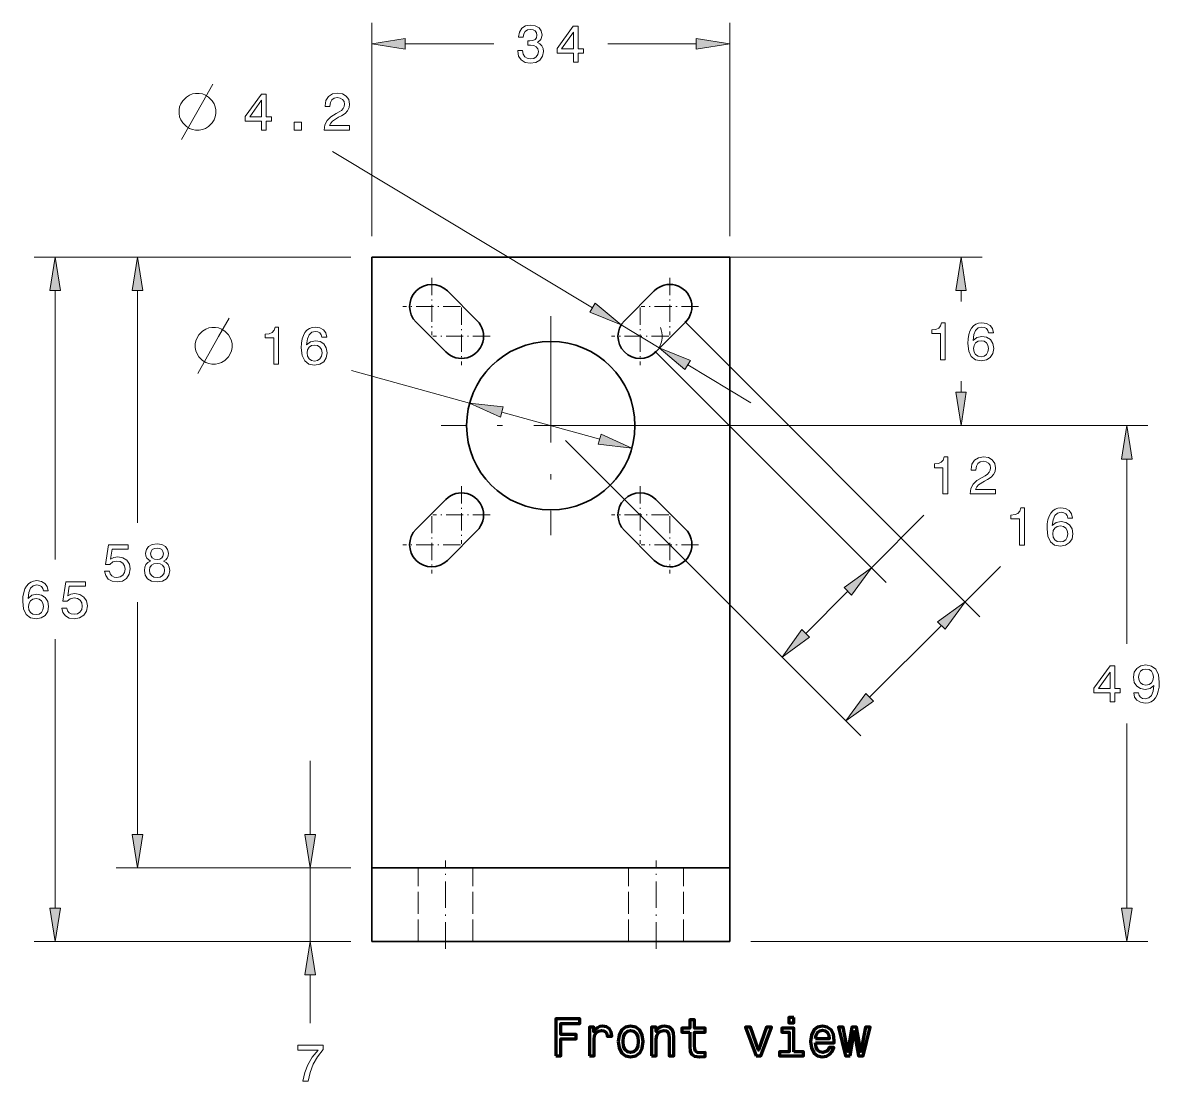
# Model space of a CAD drawing. Extents: x 25 to 272, y 17 to 199.
# Drawn here: x 25.1 to 133.1, y 98.1 to 198.6 of the extents above; entities that cross this region are included whole.
import ezdxf

# ---------------------------------------------------------------- set-up
doc = ezdxf.new("R2010")
doc.units = 0
doc.linetypes.add('DASHDOT', pattern=[18.5, 12, -3, 0.5, -3])
doc.linetypes.add('DASHED', pattern=[15, 12, -3])

msp = doc.modelspace()

# ---------------------------------------------------------------- linework, layer by layer
at = {"color": 7, "lineweight": 13}
for p, q in [((58.258575, 178.354004), (58.258575, 198.629684)), ((92.258575, 178.354004), (92.258575, 198.629684)), ((54.511436, 186.388901), (79.221252, 171.554413)), ((56.258575, 176.354004), (26.173084, 176.354004)), ((56.258575, 176.354004), (33.97839, 176.354004)), ((60.258575, 176.354004), (116.237762, 176.354004)), ((28.173084, 147.636002), (28.173084, 173.178986)), ((35.97839, 151.136002), (35.97839, 173.178986)), ((87.986496, 170.253494), (116.033875, 142.206116)), ((85.158073, 167.425079), (107.137253, 145.445892)), ((77.258575, 160.354004), (131.991974, 160.354004)), ((77.758575, 160.354004), (116.237762, 160.354004)), ((76.672791, 158.939789), (98.65197, 136.960602)), ((76.672791, 158.939789), (104.720161, 130.89241)), ((35.97839, 121.529022), (35.97839, 143.572006)), ((28.173084, 114.529022), (28.173084, 140.072006)), ((56.258575, 118.354004), (33.97839, 118.354004)), ((56.258575, 111.354004), (26.173084, 111.354004)), ((94.258575, 111.354004), (131.991974, 111.354004))]:
    msp.add_line(p, q, dxfattribs=at)
at = {"color": 7, "lineweight": 13, "ltscale": 0.210174}
for p, q in [((61.433598, 196.629684), (69.840553, 196.629684)), ((80.676598, 196.629684), (89.083549, 196.629684))]:
    msp.add_line(p, q, dxfattribs=at)
at = {"color": 7, "lineweight": 35}
for p, q in [((58.258575, 176.354004), (58.258575, 118.354004)), ((58.258575, 176.354004), (92.258575, 176.354004)), ((92.258575, 118.354004), (92.258575, 176.354004)), ((92.258575, 118.354004), (58.258575, 118.354004)), ((58.258575, 111.354004), (92.258575, 111.354004))]:
    msp.add_line(p, q, dxfattribs=at)
at = {"color": 7, "linetype": 'DASHDOT', "lineweight": 13, "ltscale": 0.1365}
for p, q in [((63.944866, 174.397705), (63.944866, 168.937714)), ((86.572281, 174.397705), (86.572281, 168.937714)), ((66.674866, 171.667709), (61.214867, 171.667709)), ((66.773293, 171.56929), (66.773293, 166.109283)), ((83.743858, 171.56929), (83.743858, 166.109283)), ((89.302284, 171.667709), (83.842285, 171.667709)), ((69.503296, 168.839279), (64.043297, 168.839279)), ((86.473854, 168.839279), (81.013855, 168.839279)), ((66.773293, 154.598724), (66.773293, 149.138718)), ((83.743858, 154.598724), (83.743858, 149.138718)), ((63.944866, 151.770294), (63.944866, 146.310303)), ((69.503296, 151.868729), (64.043297, 151.868729)), ((86.473854, 151.868729), (81.013855, 151.868729)), ((86.572281, 151.770294), (86.572281, 146.310303)), ((66.674866, 149.040298), (61.214867, 149.040298)), ((89.302284, 149.040298), (83.842285, 149.040298))]:
    msp.add_line(p, q, dxfattribs=at)
at = {"color": 7, "lineweight": 35, "ltscale": 0.1}
for p, q in [((68.258217, 170.324203), (65.429794, 173.152634)), ((82.258934, 170.324203), (85.087357, 173.152634)), ((62.459942, 170.182785), (65.288368, 167.354355)), ((88.057205, 170.182785), (85.228783, 167.354355)), ((62.459942, 150.525223), (65.288368, 153.353653)), ((88.057205, 150.525223), (85.228783, 153.353653)), ((68.258217, 150.383804), (65.429794, 147.555374)), ((82.258934, 150.383804), (85.087357, 147.555374))]:
    msp.add_line(p, q, dxfattribs=at)
at = {"color": 7, "lineweight": 13, "ltscale": 0.026075}
for p, q in [((114.237762, 172.136002), (114.237762, 173.178986)), ((114.237762, 163.529022), (114.237762, 164.572006))]:
    msp.add_line(p, q, dxfattribs=at)
at = {"color": 7, "linetype": 'DASHDOT', "lineweight": 13}
for p, q in [((75.258575, 170.753998), (75.258575, 149.95401)), ((85.658577, 160.354004), (64.858574, 160.354004))]:
    msp.add_line(p, q, dxfattribs=at)
at = {"color": 7, "lineweight": 13, "ltscale": 0.105}
msp.add_line((81.943398, 169.920181), (85.544319, 167.758377), dxfattribs=at)
at = {"color": 7, "lineweight": 13, "ltscale": 0.291304}
msp.add_line((56.32058, 165.603729), (67.549294, 162.491058), dxfattribs=at)
at = {"color": 7, "lineweight": 13, "ltscale": 0.174624}
msp.add_line((88.266457, 166.124146), (94.255112, 162.528885), dxfattribs=at)
at = {"color": 7, "lineweight": 13, "ltscale": 0.241249}
for p, q in [((70.60894, 161.642914), (79.908211, 159.065094)), ((105.551033, 134.551712), (112.37458, 141.375259))]:
    msp.add_line(p, q, dxfattribs=at)
at = {"color": 7, "lineweight": 13, "ltscale": 0.438575}
for p, q in [((129.991974, 139.636002), (129.991974, 157.178986)), ((129.991974, 114.529022), (129.991974, 132.072006))]:
    msp.add_line(p, q, dxfattribs=at)
at = {"color": 7, "lineweight": 13, "ltscale": 0.175901}
msp.add_line((105.723038, 146.860107), (110.698257, 151.835327), dxfattribs=at)
at = {"color": 7, "lineweight": 13, "ltscale": 0.118752}
msp.add_line((114.619659, 143.620331), (117.978455, 146.979141), dxfattribs=at)
at = {"color": 7, "lineweight": 13, "ltscale": 0.141249}
msp.add_line((99.482841, 140.619904), (103.477959, 144.615021), dxfattribs=at)
at = {"color": 7, "lineweight": 13, "ltscale": 0.174625}
msp.add_line((52.40601, 121.529022), (52.40601, 128.514008), dxfattribs=at)
at = {"color": 7, "linetype": 'DASHDOT', "lineweight": 13, "ltscale": 0.21}
for p, q in [((65.258575, 110.654007), (65.258575, 119.054001)), ((85.258575, 110.654007), (85.258575, 119.054001))]:
    msp.add_line(p, q, dxfattribs=at)
at = {"color": 7, "lineweight": 13, "ltscale": 0.146314}
for p, q in [((56.258575, 118.354004), (50.40601, 118.354004)), ((56.258575, 111.354004), (50.40601, 111.354004))]:
    msp.add_line(p, q, dxfattribs=at)
at = {"color": 7, "lineweight": 13, "ltscale": 0.175}
msp.add_line((52.40601, 111.354004), (52.40601, 118.354004), dxfattribs=at)
at = {"color": 7, "lineweight": 35, "ltscale": 0.175}
for p, q in [((58.258575, 118.354004), (58.258575, 111.354004)), ((92.258575, 111.354004), (92.258575, 118.354004))]:
    msp.add_line(p, q, dxfattribs=at)
at = {"color": 7, "linetype": 'DASHED', "lineweight": 13, "ltscale": 0.175}
for p, q in [((62.658577, 111.354004), (62.658577, 118.354004)), ((67.858574, 111.354004), (67.858574, 118.354004)), ((82.658577, 111.354004), (82.658577, 118.354004)), ((87.858574, 111.354004), (87.858574, 118.354004))]:
    msp.add_line(p, q, dxfattribs=at)
at = {"color": 7, "lineweight": 13, "ltscale": 0.114347}
msp.add_line((52.40601, 103.605125), (52.40601, 108.178986), dxfattribs=at)
at = {"color": 7, "lineweight": 13}
for points in [[(72.119667, 195.979095), (72.119667, 195.943802), (72.200363, 195.459656), (72.437393, 195.096542), (72.810593, 194.864548), (73.304832, 194.778809), (73.829323, 194.864548), (74.222694, 195.086456), (74.474861, 195.439484), (74.565636, 195.893372), (74.525291, 196.190918), (74.414337, 196.432999), (74.23278, 196.619598), (73.990707, 196.755768), (74.31852, 197.028091), (74.434509, 197.461823), (74.358864, 197.855194), (74.142006, 198.15274), (73.788979, 198.33934), (73.304832, 198.404892), (72.850937, 198.324203), (72.502953, 198.102295), (72.276009, 197.749283), (72.200363, 197.280258), (72.200363, 197.244949), (72.649208, 197.244949), (72.689552, 197.567719), (72.820679, 197.799713), (73.032494, 197.940918), (73.330048, 197.991348), (73.592293, 197.951004), (73.783936, 197.845093), (73.899933, 197.67363), (73.94532, 197.441635), (73.899933, 197.194519), (73.778893, 197.028091), (73.567078, 196.927231), (73.27961, 196.896973), (73.082924, 196.902008), (73.082924, 196.503601), (73.330048, 196.513687), (73.647766, 196.468292), (73.884804, 196.34726), (74.026009, 196.150574), (74.076447, 195.893372), (74.020966, 195.600861), (73.87471, 195.384003), (73.642723, 195.247833), (73.335091, 195.202454), (73.017365, 195.252884), (72.785378, 195.404175), (72.639122, 195.646255), (72.583649, 195.979095)], [(77.403961, 194.879684), (77.857857, 194.879684), (77.857857, 195.747116), (78.357132, 195.747116), (78.357132, 196.150574), (77.857857, 196.150574), (77.857857, 198.304031), (77.398918, 198.304031), (75.865784, 196.190918), (75.865784, 195.747116), (77.403961, 195.747116)], [(76.289413, 196.150574), (77.403961, 197.719025), (77.403961, 196.150574)], [(61.433598, 197.132553), (58.258575, 196.629684), (61.433598, 196.126801)], [(89.083549, 196.126801), (92.258575, 196.629684), (89.083549, 197.132553)], [(41.86272, 191.920898), (41.512722, 191.920898), (41.221054, 191.862564), (40.929386, 191.745895), (40.637722, 191.570892), (40.28772, 191.220886), (40.11272, 190.92923), (39.996056, 190.637558), (39.937721, 190.345886), (39.937721, 189.995895), (39.996056, 189.704224), (40.11272, 189.412567), (40.28772, 189.120895), (40.637722, 188.770889), (40.929386, 188.595886), (41.221054, 188.479233), (41.512722, 188.420898), (41.86272, 188.420898), (42.154388, 188.479233), (42.446053, 188.595886), (42.73772, 188.770889), (43.087719, 189.120895), (43.262718, 189.412567), (43.379387, 189.704224), (43.437721, 189.995895), (43.437721, 190.345886), (43.379387, 190.637558), (43.262718, 190.92923), (43.087723, 191.220886), (42.73772, 191.570892), (42.446053, 191.745895), (42.154388, 191.862564)], [(47.773109, 188.420898), (48.226997, 188.420898), (48.226997, 189.28833), (48.72628, 189.28833), (48.72628, 189.691788), (48.226997, 189.691788), (48.226997, 191.845245), (47.768066, 191.845245), (46.234924, 189.732132), (46.234924, 189.28833), (47.773109, 189.28833)], [(46.658554, 189.691788), (47.773109, 191.260223), (47.773109, 189.691788)], [(53.737228, 188.420898), (56.142849, 188.420898), (56.142849, 188.854614), (54.241554, 188.854614), (54.347458, 189.091644), (54.529015, 189.28833), (55.088814, 189.646393), (55.386368, 189.797699), (55.719219, 190.014557), (55.956253, 190.266724), (56.092415, 190.56427), (56.142849, 190.902161), (56.057114, 191.32579), (55.820084, 191.658646), (55.45697, 191.870468), (54.987953, 191.946106), (54.503799, 191.860382), (54.135643, 191.623352), (53.898613, 191.245102), (53.817924, 190.745819), (53.817924, 190.675217), (54.276855, 190.675217), (54.276855, 190.715561), (54.322243, 191.058502), (54.458412, 191.310669), (54.67527, 191.472046), (54.962734, 191.527527), (55.255241, 191.477097), (55.472099, 191.351013), (55.613312, 191.154327), (55.663742, 190.907211), (55.628441, 190.675217), (55.532619, 190.478531), (55.371239, 190.307068), (55.149334, 190.155762), (54.851784, 189.994385), (54.357548, 189.681702), (54.009567, 189.348846), (53.802792, 188.945389), (53.737228, 188.43602)], [(50.883774, 188.420898), (51.579735, 188.420898), (51.579735, 189.172333), (50.883774, 189.172333)], [(28.675957, 173.178986), (28.173084, 176.354004), (27.670212, 173.178986)], [(36.481262, 173.178986), (35.97839, 176.354004), (35.475517, 173.178986)], [(114.740639, 173.178986), (114.237762, 176.354004), (113.734894, 173.178986)], [(78.962418, 171.123276), (81.943398, 169.920181), (79.480095, 171.985565)], [(43.401535, 169.69281), (43.051537, 169.69281), (42.759869, 169.634476), (42.468201, 169.517807), (42.176537, 169.342804), (41.826534, 168.992813), (41.651535, 168.701141), (41.53487, 168.40947), (41.476536, 168.117813), (41.476536, 167.767807), (41.53487, 167.476135), (41.651535, 167.184479), (41.826534, 166.892807), (42.176537, 166.542801), (42.468201, 166.367813), (42.759869, 166.251144), (43.051537, 166.19281), (43.401535, 166.19281), (43.693199, 166.251144), (43.984871, 166.367813), (44.276535, 166.542801), (44.626534, 166.892807), (44.801537, 167.184479), (44.918201, 167.476135), (44.976536, 167.767807), (44.976536, 168.117813), (44.918201, 168.40947), (44.801537, 168.701141), (44.626534, 168.992813), (44.276535, 169.342804), (43.984871, 169.517807), (43.693203, 169.634476)], [(48.943768, 166.19281), (49.402702, 166.19281), (49.402702, 169.718018), (49.059761, 169.718018), (48.968987, 169.410385), (48.78743, 169.203613), (48.510048, 169.082581), (48.126766, 169.042236), (48.126766, 168.684158), (48.943768, 168.684158)], [(53.980942, 168.749725), (53.885124, 169.158218), (53.663223, 169.460815), (53.320282, 169.652466), (52.876476, 169.718018), (52.578926, 169.682724), (52.321724, 169.586899), (52.094776, 169.430557), (51.903133, 169.208664), (51.751839, 168.931274), (51.640884, 168.593384), (51.570282, 168.194962), (51.55011, 167.746124), (51.630798, 167.029984), (51.877918, 166.510529), (52.276333, 166.197845), (52.820999, 166.091949), (53.310196, 166.182724), (53.683395, 166.419754), (53.925468, 166.792953), (54.011204, 167.267014), (53.925468, 167.746124), (53.693481, 168.114273), (53.335411, 168.346268), (52.891609, 168.426956), (52.412498, 168.326096), (52.054428, 168.038635), (52.130081, 168.593384), (52.291462, 168.991791), (52.538582, 169.228836), (52.881523, 169.309525), (53.133682, 169.26918), (53.325325, 169.163269), (53.451405, 168.986755), (53.516968, 168.749725)], [(112.278976, 166.604004), (112.737907, 166.604004), (112.737907, 170.129227), (112.394974, 170.129227), (112.304192, 169.821579), (112.122635, 169.614807), (111.845261, 169.493774), (111.461975, 169.45343), (111.461975, 169.095352), (112.278976, 169.095352)], [(117.316147, 169.160919), (117.220329, 169.569427), (116.998428, 169.872009), (116.655487, 170.06366), (116.211685, 170.129227), (115.914139, 170.093918), (115.656929, 169.998093), (115.429985, 169.841751), (115.238342, 169.619858), (115.087044, 169.342484), (114.976089, 169.004578), (114.905487, 168.606171), (114.885315, 168.157318), (114.966003, 167.441177), (115.21312, 166.921722), (115.611542, 166.609039), (116.156204, 166.503143), (116.645401, 166.593918), (117.0186, 166.830948), (117.260674, 167.204147), (117.346405, 167.678207), (117.260674, 168.157318), (117.028687, 168.525467), (116.670616, 168.757462), (116.226814, 168.83815), (115.747711, 168.737289), (115.389633, 168.449829), (115.465286, 169.004578), (115.626671, 169.403), (115.873787, 169.64003), (116.216728, 169.720718), (116.468887, 169.680374), (116.66053, 169.574463), (116.786613, 169.397949), (116.852173, 169.160919)], [(53.522011, 167.261978), (53.466537, 166.944244), (53.325325, 166.702179), (53.098381, 166.540787), (52.815956, 166.490356), (52.51841, 166.540787), (52.291462, 166.697128), (52.14521, 166.939209), (52.099819, 167.256927), (52.150253, 167.569611), (52.291462, 167.806641), (52.523453, 167.957932), (52.836132, 168.013412), (53.108467, 167.957932), (53.325325, 167.811676), (53.466537, 167.574646)], [(88.525299, 166.555298), (85.544319, 167.758377), (88.007622, 165.693008)], [(116.857216, 167.673172), (116.801743, 167.355438), (116.66053, 167.113373), (116.433586, 166.951981), (116.151169, 166.90155), (115.853615, 166.951981), (115.626671, 167.108322), (115.480415, 167.350403), (115.435028, 167.668121), (115.485458, 167.980804), (115.626671, 168.217834), (115.858658, 168.369141), (116.171341, 168.424606), (116.443672, 168.369141), (116.66053, 168.222885), (116.801743, 167.985855)], [(113.734894, 163.529022), (114.237762, 160.354004), (114.740639, 163.529022)], [(70.743271, 162.127518), (67.549294, 162.491058), (70.474602, 161.15831)], [(130.494843, 157.178986), (129.991974, 160.354004), (129.489105, 157.178986)], [(79.77388, 158.58049), (82.967857, 158.216949), (80.042549, 159.549698)], [(112.521469, 153.867325), (112.9804, 153.867325), (112.9804, 157.392532), (112.637466, 157.392532), (112.546684, 157.0849), (112.365128, 156.878128), (112.087753, 156.757095), (111.704468, 156.716751), (111.704468, 156.358673), (112.521469, 156.358673)], [(115.117722, 153.867325), (117.523346, 153.867325), (117.523346, 154.301041), (115.62204, 154.301041), (115.727951, 154.538071), (115.909508, 154.734756), (116.469307, 155.092819), (116.766861, 155.244125), (117.099709, 155.460983), (117.336746, 155.71315), (117.472908, 156.010696), (117.523346, 156.348587), (117.437607, 156.772217), (117.200577, 157.105072), (116.837463, 157.316895), (116.368439, 157.392532), (115.884293, 157.306808), (115.516136, 157.069778), (115.279106, 156.691528), (115.19841, 156.192245), (115.19841, 156.121643), (115.657349, 156.121643), (115.657349, 156.161987), (115.702736, 156.504929), (115.838898, 156.757095), (116.055763, 156.918472), (116.343231, 156.973953), (116.635735, 156.923523), (116.852592, 156.79744), (116.993805, 156.600754), (117.044235, 156.353638), (117.008926, 156.121643), (116.913109, 155.924957), (116.751724, 155.753494), (116.529823, 155.602188), (116.232269, 155.440811), (115.738037, 155.128128), (115.39006, 154.795273), (115.183289, 154.391815), (115.117722, 153.882446)], [(119.801666, 149.011139), (120.260597, 149.011139), (120.260597, 152.536346), (119.917664, 152.536346), (119.826881, 152.228714), (119.645325, 152.021942), (119.36795, 151.900909), (118.984665, 151.860565), (118.984665, 151.502487), (119.801666, 151.502487)], [(124.838837, 151.568054), (124.743019, 151.976547), (124.521118, 152.279144), (124.178177, 152.470795), (123.734375, 152.536346), (123.436829, 152.501053), (123.179619, 152.405228), (122.952675, 152.248886), (122.761032, 152.026978), (122.609734, 151.749603), (122.498779, 151.411713), (122.428177, 151.01329), (122.408005, 150.564453), (122.488693, 149.848312), (122.735809, 149.328857), (123.134232, 149.016174), (123.678894, 148.910263), (124.168091, 149.001053), (124.54129, 149.238083), (124.783363, 149.611282), (124.869095, 150.085342), (124.783363, 150.564453), (124.551376, 150.932602), (124.193306, 151.164597), (123.749504, 151.245285), (123.270401, 151.144424), (122.912323, 150.856949), (122.987976, 151.411713), (123.149361, 151.81012), (123.396477, 152.04715), (123.739418, 152.127853), (123.991577, 152.087509), (124.18322, 151.981598), (124.309303, 151.805084), (124.374863, 151.568054)], [(124.379906, 150.080292), (124.324432, 149.762573), (124.18322, 149.520508), (123.956276, 149.359116), (123.673859, 149.308685), (123.376305, 149.359116), (123.149361, 149.515457), (123.003105, 149.757538), (122.957718, 150.075256), (123.008148, 150.387939), (123.149361, 150.624969), (123.381348, 150.77626), (123.694031, 150.831741), (123.966362, 150.77626), (124.18322, 150.630005), (124.324432, 150.392975)], [(32.859657, 146.51683), (32.970608, 146.103287), (33.217724, 145.780518), (33.580837, 145.578781), (34.044815, 145.503143), (34.55418, 145.593918), (34.952595, 145.841034), (35.204758, 146.234406), (35.300579, 146.738724), (35.214844, 147.207748), (34.972767, 147.575912), (34.594528, 147.812943), (34.105335, 147.898666), (33.727093, 147.83815), (33.434586, 147.671722), (33.575794, 148.614807), (35.108936, 148.614807), (35.108936, 149.028351), (33.2379, 149.028351), (32.960522, 147.172455), (33.363979, 147.172455), (33.656487, 147.409485), (34.029686, 147.495209), (34.352451, 147.439743), (34.599571, 147.278351), (34.755909, 147.031235), (34.811386, 146.713516), (34.755909, 146.395798), (34.594528, 146.148666), (34.347408, 145.99234), (34.029686, 145.936859), (33.762394, 145.972153), (33.555622, 146.08815), (33.404324, 146.269714), (33.328678, 146.51683)], [(37.221039, 147.490173), (36.963837, 147.348969), (36.787323, 147.152283), (36.676373, 146.905151), (36.641068, 146.607605), (36.72176, 146.158752), (36.953747, 145.810776), (37.331989, 145.588867), (37.846401, 145.503143), (38.355766, 145.588867), (38.734009, 145.810776), (38.965996, 146.158752), (39.051731, 146.607605), (39.011387, 146.905151), (38.905479, 147.152283), (38.723923, 147.348969), (38.47176, 147.490173), (38.673489, 147.611206), (38.814701, 147.777634), (38.900433, 147.97937), (38.930695, 148.226486), (38.850002, 148.584549), (38.638187, 148.872009), (38.295246, 149.058609), (37.846401, 149.129227), (37.392509, 149.058609), (37.049568, 148.872009), (36.83271, 148.584549), (36.757061, 148.226486), (36.78228, 147.97937), (36.868015, 147.777634)], [(37.236168, 148.186142), (37.276516, 148.408035), (37.397552, 148.579514), (37.589195, 148.68541), (37.846401, 148.725769), (38.09856, 148.68541), (38.290203, 148.579514), (38.41124, 148.408035), (38.456631, 148.186142), (38.41124, 147.959198), (38.290203, 147.782684), (38.09856, 147.666687), (37.846401, 147.631378), (37.589195, 147.671722), (37.397552, 147.782684), (37.276516, 147.959198)], [(37.125217, 146.617691), (37.170609, 146.884979), (37.31686, 147.086716), (37.543808, 147.217834), (37.846401, 147.263229), (38.143951, 147.217834), (38.370895, 147.086716), (38.517151, 146.884979), (38.567581, 146.617691), (38.517151, 146.330231), (38.370895, 146.113373), (38.143951, 145.972153), (37.846401, 145.926773), (37.543808, 145.972153), (37.31686, 146.113373), (37.170609, 146.330231)], [(103.833542, 144.25943), (105.723038, 146.860107), (103.122375, 144.970612)], [(27.515446, 144.660919), (27.419624, 145.069427), (27.197723, 145.372009), (26.854782, 145.56366), (26.41098, 145.629227), (26.11343, 145.593918), (25.856224, 145.498093), (25.62928, 145.341751), (25.437637, 145.119858), (25.286339, 144.842484), (25.175388, 144.504578), (25.104782, 144.106171), (25.08461, 143.657318), (25.165302, 142.941177), (25.412418, 142.421722), (25.810837, 142.109039), (26.355503, 142.003143), (26.844696, 142.093918), (27.217896, 142.330948), (27.459969, 142.704147), (27.545704, 143.178207), (27.459969, 143.657318), (27.227982, 144.025482), (26.869911, 144.257462), (26.426109, 144.33815), (25.947002, 144.237289), (25.588932, 143.949829), (25.664581, 144.504578), (25.825966, 144.903), (26.073082, 145.14003), (26.416023, 145.220718), (26.668182, 145.180374), (26.859825, 145.074463), (26.985909, 144.897949), (27.051468, 144.660919)], [(28.790375, 143.01683), (28.901325, 142.603287), (29.148441, 142.280518), (29.511555, 142.078781), (29.975533, 142.003143), (30.484898, 142.093918), (30.883312, 142.341034), (31.135475, 142.734406), (31.231297, 143.238724), (31.145561, 143.707748), (30.903484, 144.075912), (30.525246, 144.312943), (30.036053, 144.398666), (29.65781, 144.33815), (29.365303, 144.171722), (29.506512, 145.114807), (31.039654, 145.114807), (31.039654, 145.528351), (29.168617, 145.528351), (28.891239, 143.672455), (29.294697, 143.672455), (29.587204, 143.909485), (29.960403, 143.995209), (30.283169, 143.939743), (30.530289, 143.778351), (30.686626, 143.531235), (30.742104, 143.213516), (30.686626, 142.895782), (30.525246, 142.648666), (30.278126, 142.49234), (29.960403, 142.436859), (29.693111, 142.472168), (29.48634, 142.58815), (29.335041, 142.769714), (29.259396, 143.01683)], [(27.056511, 143.173172), (27.001038, 142.855438), (26.859825, 142.613373), (26.632881, 142.451981), (26.35046, 142.40155), (26.05291, 142.451981), (25.825966, 142.608322), (25.67971, 142.850403), (25.634323, 143.168121), (25.684753, 143.480804), (25.825966, 143.717834), (26.057953, 143.869141), (26.370632, 143.924606), (26.642967, 143.869141), (26.859825, 143.722885), (27.001038, 143.48584)], [(112.730164, 141.019669), (114.619659, 143.620331), (112.018997, 141.730835)], [(99.127251, 140.975494), (97.237762, 138.374817), (99.838425, 140.264313)], [(128.401337, 134.104004), (128.855225, 134.104004), (128.855225, 134.971436), (129.354507, 134.971436), (129.354507, 135.374893), (128.855225, 135.374893), (128.855225, 137.528351), (128.396286, 137.528351), (126.863152, 135.415237), (126.863152, 134.971436), (128.401337, 134.971436)], [(130.649597, 134.971436), (130.72525, 134.573029), (130.942108, 134.265381), (131.285049, 134.073746), (131.738937, 134.003143), (132.036499, 134.038437), (132.303787, 134.129227), (132.530731, 134.285553), (132.722366, 134.507462), (132.873672, 134.784836), (132.984619, 135.127777), (133.050186, 135.521149), (133.075394, 135.975037), (132.989655, 136.686142), (132.742554, 137.205597), (132.349182, 137.518265), (131.80954, 137.629227), (131.315308, 137.538437), (130.942108, 137.296371), (130.700043, 136.923172), (130.619354, 136.454147), (130.700043, 135.970001), (130.937073, 135.601837), (131.2901, 135.369858), (131.738937, 135.294205), (132.213013, 135.39003), (132.571075, 135.682526), (132.490387, 135.122742), (132.328995, 134.724319), (132.081879, 134.487289), (131.743988, 134.411636), (131.481735, 134.446945), (131.2901, 134.557892), (131.164017, 134.734406), (131.113586, 134.971436)], [(131.108536, 136.459198), (131.158966, 136.771866), (131.300186, 137.018982), (131.522079, 137.175323), (131.80954, 137.230804), (132.107101, 137.175323), (132.334045, 137.018982), (132.47525, 136.776917), (132.530731, 136.464233), (132.47525, 136.146515), (132.334045, 135.909485), (132.102051, 135.763229), (131.794418, 135.712799), (131.517044, 135.763229), (131.300186, 135.909485), (131.158966, 136.141464)], [(127.286781, 135.374893), (128.401337, 136.943344), (128.401337, 135.374893)], [(105.195442, 134.907288), (103.305954, 132.306625), (105.906616, 134.196121)], [(35.475517, 121.529022), (35.97839, 118.354004), (36.481262, 121.529022)], [(51.903137, 121.529022), (52.40601, 118.354004), (52.908882, 121.529022)], [(27.670212, 114.529022), (28.173084, 111.354004), (28.675957, 114.529022)], [(129.489105, 114.529022), (129.991974, 111.354004), (130.494843, 114.529022)], [(52.908882, 108.178986), (52.40601, 111.354004), (51.903137, 108.178986)], [(51.705002, 98.07312), (52.214367, 98.07312), (52.380795, 98.905258), (52.673302, 99.681915), (53.086845, 100.403091), (53.626472, 101.078888), (53.626472, 101.497475), (51.225895, 101.497475), (51.225895, 101.038544), (53.142319, 101.038544), (52.587566, 100.357712), (52.168976, 99.646606), (51.876472, 98.890121)]]:
    msp.add_lwpolyline(points, close=True, dxfattribs=at)
for points in [[(40.171055, 187.545898), (42.154388, 191.045898), (43.146053, 192.795898)], [(41.709869, 165.31781), (43.693203, 168.81781), (44.684868, 170.56781)]]:
    msp.add_lwpolyline(points, dxfattribs=at)
at = {"color": 7, "lineweight": 100}
for points in [[(75.742722, 100.497375), (76.211746, 100.497375), (76.211746, 102.106163), (77.684364, 102.106163), (77.684364, 102.52475), (76.211746, 102.52475), (76.211746, 103.573746), (78.022263, 103.573746), (78.022263, 103.997375), (75.742722, 103.997375)], [(88.471832, 102.736572), (88.471832, 101.379944), (88.50209, 100.941177), (88.643303, 100.638588), (88.92572, 100.462074), (89.404831, 100.401558), (89.929321, 100.426773), (89.929321, 100.810059), (89.546036, 100.779793), (89.198059, 100.820145), (89.011459, 100.94622), (88.930763, 101.158035), (88.915634, 101.455589), (88.915634, 102.736572), (89.929321, 102.736572), (89.929321, 103.114807), (88.915634, 103.114807), (88.915634, 103.906601), (88.471832, 103.906601), (88.471832, 103.114807), (87.705261, 103.114807), (87.705261, 102.736572)], [(98.35656, 104.118416), (97.887543, 104.118416), (97.887543, 103.61409), (98.35656, 103.61409)], [(78.935089, 100.497375), (79.378891, 100.497375), (79.378891, 102.045647), (79.424278, 102.418846), (79.560448, 102.686134), (79.782349, 102.847519), (80.079903, 102.902992), (80.301804, 102.867691), (80.468231, 102.76683), (80.569092, 102.59536), (80.604401, 102.363373), (81.053246, 102.363373), (80.992722, 102.771873), (80.826302, 103.064377), (80.54892, 103.240891), (80.170677, 103.301407), (79.913475, 103.261063), (79.691574, 103.160202), (79.494888, 102.988731), (79.338547, 102.756744), (79.338547, 103.205589), (78.935089, 103.205589)], [(81.673561, 101.848961), (81.75425, 101.233688), (81.986244, 100.779793), (82.354401, 100.497375), (82.848633, 100.401558), (83.33783, 100.497375), (83.705978, 100.77475), (83.937973, 101.228645), (84.023705, 101.848961), (83.937973, 102.464233), (83.705978, 102.923164), (83.33783, 103.200546), (82.848633, 103.301407), (82.354401, 103.200546), (81.986244, 102.918121), (81.75425, 102.464233)], [(82.127449, 101.854004), (82.172844, 102.307892), (82.314049, 102.635704), (82.541, 102.837433), (82.848633, 102.908035), (83.15123, 102.837433), (83.378174, 102.640747), (83.519379, 102.307892), (83.569817, 101.854004), (83.519379, 101.395073), (83.378174, 101.062218), (83.15123, 100.860489), (82.848633, 100.79493), (82.541, 100.860489), (82.314049, 101.062218), (82.172844, 101.395073)], [(84.840706, 100.497375), (85.284515, 100.497375), (85.284515, 102.060776), (85.329903, 102.418846), (85.476158, 102.681091), (85.703102, 102.842476), (86.005692, 102.902992), (86.247772, 102.852562), (86.399063, 102.716393), (86.474716, 102.489449), (86.499931, 102.186859), (86.499931, 100.497375), (86.943733, 100.497375), (86.943733, 102.277634), (86.923561, 102.635704), (86.832779, 102.933258), (86.535233, 103.205589), (86.071259, 103.301407), (85.814049, 103.266106), (85.597191, 103.170288), (85.410591, 103.008904), (85.264343, 102.792046), (85.264343, 103.205589), (84.840706, 103.205589)], [(94.760735, 100.497375), (95.229759, 100.497375), (96.218231, 103.205589), (95.759293, 103.205589), (94.997772, 101.021873), (94.221115, 103.205589), (93.757133, 103.205589)], [(98.341431, 100.870575), (98.341431, 103.114807), (97.20166, 103.114807), (97.20166, 102.736572), (97.897629, 102.736572), (97.897629, 100.870575), (96.989845, 100.870575), (96.989845, 100.497375), (99.2593, 100.497375), (99.2593, 100.870575)], [(100.409149, 101.722878), (102.184372, 101.722878), (102.189407, 101.929649), (102.108719, 102.509621), (101.886818, 102.943344), (101.533791, 103.205589), (101.064774, 103.301407), (100.605835, 103.200546), (100.252815, 102.918121), (100.025864, 102.45919), (99.945175, 101.854004), (100.020828, 101.233688), (100.247772, 100.779793), (100.595749, 100.497375), (101.049644, 100.401558), (101.443016, 100.467117), (101.765778, 100.638588), (102.002815, 100.910919), (102.138977, 101.274033), (101.700218, 101.274033), (101.609436, 101.072304), (101.478317, 100.921005), (101.105118, 100.799973), (100.817657, 100.855446), (100.6008, 101.03196), (100.459587, 101.31942), (100.409149, 101.707748)], [(100.409149, 102.096077), (100.46463, 102.444061), (100.6008, 102.701263), (100.807571, 102.857605), (101.079903, 102.913078), (101.347191, 102.857605), (101.553963, 102.701263), (101.680046, 102.444061), (101.725433, 102.096077)], [(103.697334, 100.497375), (104.100792, 102.797089), (104.504257, 100.497375), (104.927887, 100.497375), (105.59359, 103.205589), (105.164917, 103.205589), (104.716064, 100.905876), (104.317657, 103.205589), (103.878891, 103.205589), (103.480476, 100.905876), (103.031631, 103.205589), (102.608002, 103.205589), (103.273705, 100.497375)]]:
    msp.add_lwpolyline(points, close=True, dxfattribs=at)
at = {"color": 7, "lineweight": 35}
msp.add_circle((75.258575, 160.354004), 8, dxfattribs=at)
for centre, start, end in [((63.944866, 171.667709), 45.000001, 225), ((86.572281, 171.667709), 314.999999, 135), ((66.773293, 168.839279), 225, 45.000001), ((83.743858, 168.839279), 135, 314.999999), ((66.773293, 151.868729), 314.999999, 135), ((83.743858, 151.868729), 45.000001, 225), ((63.944866, 149.040298), 135, 314.999999), ((86.572281, 149.040298), 225, 45.000001)]:
    msp.add_arc(centre, 2.1, start, end, dxfattribs=at)
at = {"color": 7, "lineweight": 13}
for centre, radius, start, end in [((83.743858, 168.839279), 2.1, 329.021605, 23.589025), ((75.258575, 160.354004), 8, 67.564259, 178.830239), ((75.258575, 160.354004), 8, 247.564247, 358.830245)]:
    msp.add_arc(centre, radius, start, end, dxfattribs=at)
for points in [[(61.433598, 197.132553), (58.258575, 196.629684), (61.433598, 197.132553), (61.433598, 196.126801)], [(89.083549, 196.126801), (92.258575, 196.629684), (89.083549, 196.126801), (89.083549, 197.132553)], [(28.675957, 173.178986), (28.173084, 176.354004), (28.675957, 173.178986), (27.670212, 173.178986)], [(36.481262, 173.178986), (35.97839, 176.354004), (36.481262, 173.178986), (35.475517, 173.178986)], [(114.740639, 173.178986), (114.237762, 176.354004), (114.740639, 173.178986), (113.734894, 173.178986)], [(78.962418, 171.123276), (81.943398, 169.920181), (78.962418, 171.123276), (79.480095, 171.985565)], [(88.525299, 166.555298), (85.544319, 167.758377), (88.525299, 166.555298), (88.007622, 165.693008)], [(113.734894, 163.529022), (114.237762, 160.354004), (113.734894, 163.529022), (114.740639, 163.529022)], [(70.743271, 162.127518), (67.549294, 162.491058), (70.743271, 162.127518), (70.474602, 161.15831)], [(130.494843, 157.178986), (129.991974, 160.354004), (130.494843, 157.178986), (129.489105, 157.178986)], [(79.77388, 158.58049), (82.967857, 158.216949), (79.77388, 158.58049), (80.042549, 159.549698)], [(103.833542, 144.25943), (105.723038, 146.860107), (103.833542, 144.25943), (103.122375, 144.970612)], [(112.730164, 141.019669), (114.619659, 143.620331), (112.730164, 141.019669), (112.018997, 141.730835)], [(99.127251, 140.975494), (97.237762, 138.374817), (99.127251, 140.975494), (99.838425, 140.264313)], [(105.195442, 134.907288), (103.305954, 132.306625), (105.195442, 134.907288), (105.906616, 134.196121)], [(35.475517, 121.529022), (35.97839, 118.354004), (35.475517, 121.529022), (36.481262, 121.529022)], [(51.903137, 121.529022), (52.40601, 118.354004), (51.903137, 121.529022), (52.908882, 121.529022)], [(27.670212, 114.529022), (28.173084, 111.354004), (27.670212, 114.529022), (28.675957, 114.529022)], [(129.489105, 114.529022), (129.991974, 111.354004), (129.489105, 114.529022), (130.494843, 114.529022)], [(52.908882, 108.178986), (52.40601, 111.354004), (52.908882, 108.178986), (51.903137, 108.178986)]]:
    msp.add_solid(points, dxfattribs=at)

doc.saveas('drawing.dxf')
